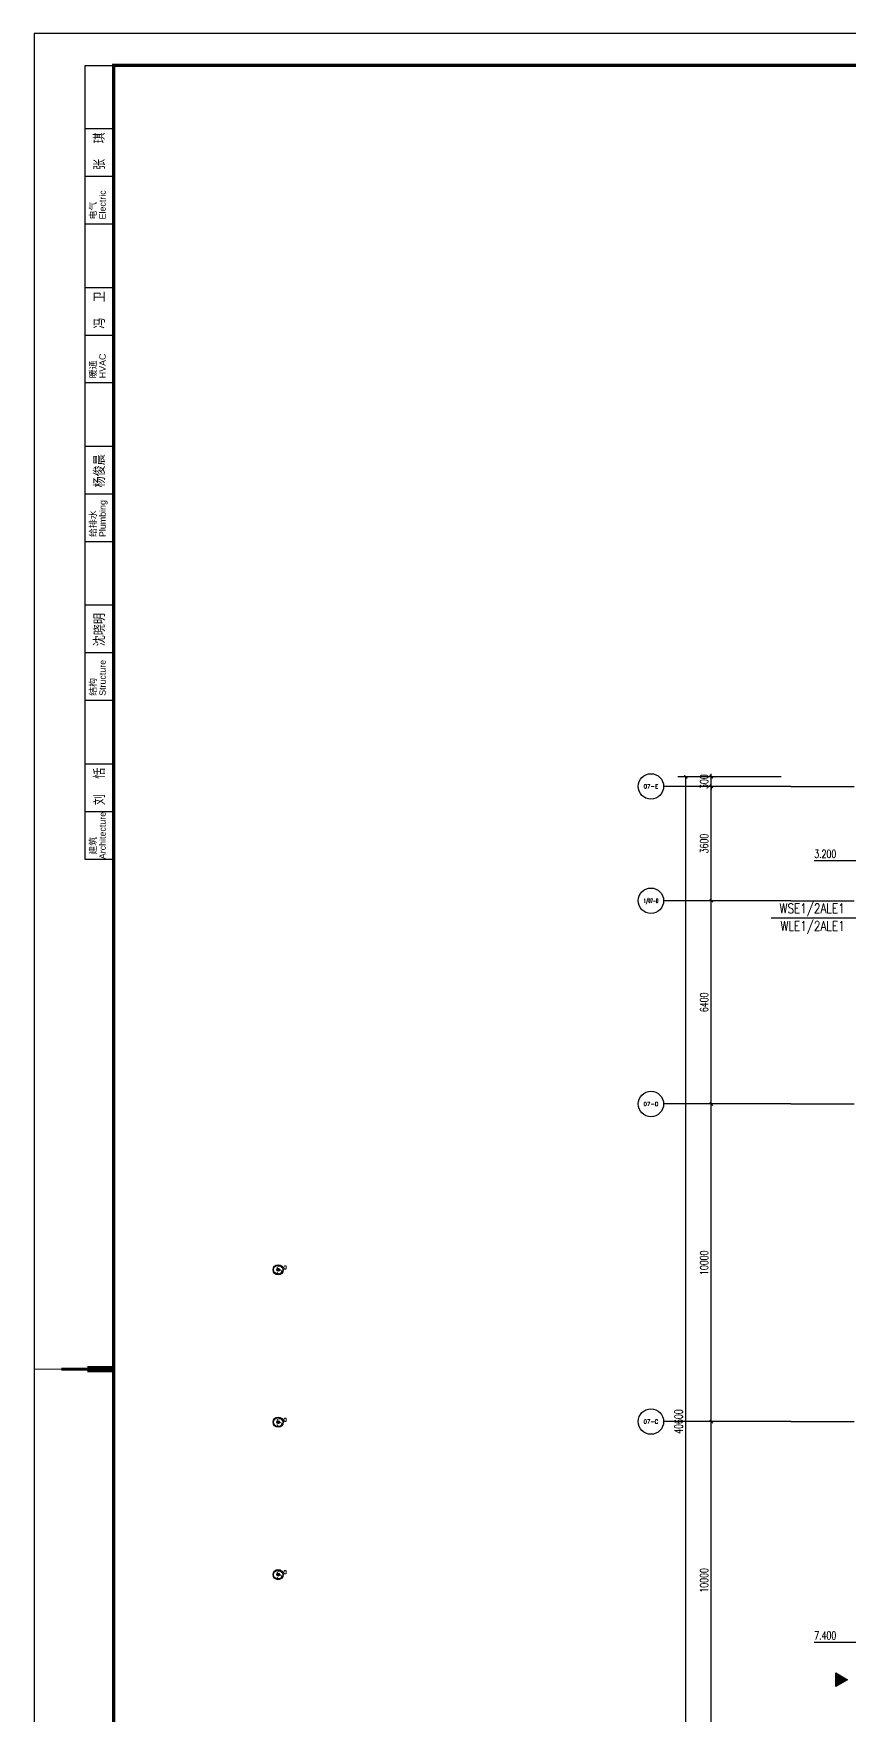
# Model space of a CAD drawing. Extents: x -621157 to 1764546, y -106808 to 741893.
# Drawn here: x -25247 to 426, y 110750 to 163701 of the extents above; entities that cross this region are included whole.
import ezdxf
from ezdxf.enums import TextEntityAlignment as Align

# ---------------------------------------------------------------- set-up
doc = ezdxf.new("R2010")
doc.units = 0
doc.header["$LTSCALE"] = 1000
doc.header["$MEASUREMENT"] = 0
doc.linetypes.add('XREF-A-101-平面图_t3$0$DOTE', pattern=[2.42, 2, -0.2, 0.02, -0.2])
for name, color, linetype in [('0-底图', 7, 'Continuous'), ('A0-Verital$0$TK-WHITE', 7, 'Continuous'), ('AXIS_TEXT', 7, 'Continuous'), ('SIG_TEXT', 2, 'Continuous'), ('WIRE-照明', 4, 'Continuous'), ('XREF-A-101-平面图_t3$0$A-DIM_ELEV', 8, 'Continuous'), ('XREF-A-101-平面图_t3$0$A-DOTE', 8, 'Continuous'), ('XREF-A-101-平面图_t3$0$AXIS', 8, 'Continuous'), ('XREF-A-101-平面图_t3$0$PUB_HATCH', 8, 'Continuous'), ('XREF-A-101-平面图_t3$0$PUB_TEXT', 8, 'Continuous'), ('控制系统', 6, 'Continuous')]:
    doc.layers.add(name, color=color, linetype=linetype)
doc.styles.add('_TEL_DIM', font='SIMPLEX', dxfattribs={"width": 0.8, "height": 3.5, "bigfont": 'HZTXT'})
doc.styles.add('A0-Verital$0$TK-HZ', font='romans.shx', dxfattribs={"bigfont": 'hztxt.shx'})
doc.styles.add('A0-Verital$0$TK_Arial', font='arial.ttf')
doc.styles.add('A0-Verital$0$TK_宋体', font='STZHONGS.TTF')
doc.styles.add('COMPLEX', font='COMPLEX')
doc.styles.add('DIM_FONT', font='ROMANS', dxfattribs={"width": 0.8, "bigfont": 'HZDXC'})
doc.styles.add('XREF-A-101-平面图_t3$0$A-AXIS-LABEL', font='COMPLEX', dxfattribs={"bigfont": 'GBCBIG'})
doc.styles.add('XREF-A-101-平面图_t3$0$A-DIM_T3', font='SIMPLEX', dxfattribs={"width": 0.705882, "bigfont": 'GBCBIG'})
doc.styles.add('XREF-A-101-平面图_t3$0$A-STANDARD', font='SIMPLEX', dxfattribs={"bigfont": 'GBCBIG'})
doc.dimstyles.new('XREF-A-101-平面图_t3$0$A-DIM-100', dxfattribs={"dimscale": 100, "dimtxt": 2.55, "dimasz": 1, "dimexe": 2.5, "dimexo": 3, "dimgap": 1, "dimtad": 1, "dimdec": 0, "dimzin": 0, "dimdsep": 46, "dimtxsty": 'XREF-A-101-平面图_t3$0$A-DIM_T3', "dimblk": 'XREF-A-101-平面图_t3$0$_ArchTick', "dimcen": 0.09, "dimclrt": 7, "dimazin": 2, "dimtfac": 1, "dimtdec": 0, "dimtix": 1, "dimtmove": 2, "dimatfit": 3, "dimfxl": 0, "dimtolj": 1, "dimtzin": 0, "dimarcsym": 0})

# ---------------------------------------------------------------- blocks, each defined once
blk = doc.blocks.new('XREF-A-101-平面图_t3$0$_ArchTick')
at = {"color": 0, "linetype": 'ByBlock', "const_width": 0.4}
blk.add_lwpolyline([(-0.5, -0.5), (0.5, 0.5)], dxfattribs=at)
blk = doc.blocks.new('*D25427')
at = {"layer": 'Defpoints', "color": 0}
for p in [(-5800, 20000), (-3300, 20000), (-3300, 10000)]:
    blk.add_point(p, dxfattribs=at)
at = {"layer": 'XREF-A-101-平面图_t3$0$AXIS', "color": 0, "lineweight": -2}
for p, q in [((-3600, 20000), (-6050, 20000)), ((-5800, 10000), (-5800, 20000)), ((-3600, 10000), (-6050, 10000))]:
    blk.add_line(p, q, dxfattribs=at)
at = {"layer": 'XREF-A-101-平面图_t3$0$AXIS', "color": 0, "linetype": 'ByBlock', "lineweight": -2, "xscale": 100, "yscale": 100, "zscale": 100}
for p, rotation in [((-5800, 20000), 90), ((-5800, 10000), 270)]:
    blk.add_blockref('XREF-A-101-平面图_t3$0$_ArchTick', p, dxfattribs=dict(at, rotation=rotation))
at = {"layer": 'XREF-A-101-平面图_t3$0$AXIS', "color": 7, "insert": (-6028, 15000), "char_height": 255, "attachment_point": 5, "rotation": 90, "style": 'XREF-A-101-平面图_t3$0$A-DIM_T3'}
blk.add_mtext('\\A1;10000', dxfattribs=at)
blk = doc.blocks.new('*D25428')
at = {"layer": 'Defpoints', "color": 0}
for p in [(-5800, 30000), (-3300, 30000), (-3300, 20000)]:
    blk.add_point(p, dxfattribs=at)
at = {"layer": 'XREF-A-101-平面图_t3$0$AXIS', "color": 0, "lineweight": -2}
for p, q in [((-3600, 30000), (-6050, 30000)), ((-5800, 20000), (-5800, 30000)), ((-3600, 20000), (-6050, 20000))]:
    blk.add_line(p, q, dxfattribs=at)
at = {"layer": 'XREF-A-101-平面图_t3$0$AXIS', "color": 0, "linetype": 'ByBlock', "lineweight": -2, "xscale": 100, "yscale": 100, "zscale": 100}
for p, rotation in [((-5800, 30000), 90), ((-5800, 20000), 270)]:
    blk.add_blockref('XREF-A-101-平面图_t3$0$_ArchTick', p, dxfattribs=dict(at, rotation=rotation))
at = {"layer": 'XREF-A-101-平面图_t3$0$AXIS', "color": 7, "insert": (-6028, 25000), "char_height": 255, "attachment_point": 5, "rotation": 90, "style": 'XREF-A-101-平面图_t3$0$A-DIM_T3'}
blk.add_mtext('\\A1;10000', dxfattribs=at)
blk = doc.blocks.new('*D25429')
at = {"layer": 'Defpoints', "color": 0}
for p in [(-5800, 36400), (-3300, 36400), (-3300, 30000)]:
    blk.add_point(p, dxfattribs=at)
at = {"layer": 'XREF-A-101-平面图_t3$0$AXIS', "color": 0, "lineweight": -2}
for p, q in [((-3600, 36400), (-6050, 36400)), ((-5800, 30000), (-5800, 36400)), ((-3600, 30000), (-6050, 30000))]:
    blk.add_line(p, q, dxfattribs=at)
at = {"layer": 'XREF-A-101-平面图_t3$0$AXIS', "color": 0, "linetype": 'ByBlock', "lineweight": -2, "xscale": 100, "yscale": 100, "zscale": 100}
for p, rotation in [((-5800, 36400), 90), ((-5800, 30000), 270)]:
    blk.add_blockref('XREF-A-101-平面图_t3$0$_ArchTick', p, dxfattribs=dict(at, rotation=rotation))
at = {"layer": 'XREF-A-101-平面图_t3$0$AXIS', "color": 7, "insert": (-6028, 33200), "char_height": 255, "attachment_point": 5, "rotation": 90, "style": 'XREF-A-101-平面图_t3$0$A-DIM_T3'}
blk.add_mtext('\\A1;6400', dxfattribs=at)
blk = doc.blocks.new('*D25430')
at = {"layer": 'Defpoints', "color": 0}
for p in [(-5800, 40000), (-3300, 40000), (-3300, 36400)]:
    blk.add_point(p, dxfattribs=at)
at = {"layer": 'XREF-A-101-平面图_t3$0$AXIS', "color": 0, "lineweight": -2}
for p, q in [((-3600, 40000), (-6050, 40000)), ((-5800, 36400), (-5800, 40000)), ((-3600, 36400), (-6050, 36400))]:
    blk.add_line(p, q, dxfattribs=at)
at = {"layer": 'XREF-A-101-平面图_t3$0$AXIS', "color": 0, "linetype": 'ByBlock', "lineweight": -2, "xscale": 100, "yscale": 100, "zscale": 100}
for p, rotation in [((-5800, 40000), 90), ((-5800, 36400), 270)]:
    blk.add_blockref('XREF-A-101-平面图_t3$0$_ArchTick', p, dxfattribs=dict(at, rotation=rotation))
at = {"layer": 'XREF-A-101-平面图_t3$0$AXIS', "color": 7, "insert": (-6028, 38200), "char_height": 255, "attachment_point": 5, "rotation": 90, "style": 'XREF-A-101-平面图_t3$0$A-DIM_T3'}
blk.add_mtext('\\A1;3600', dxfattribs=at)
blk = doc.blocks.new('*D25431')
at = {"layer": 'Defpoints', "color": 0}
for p in [(-5800, 40300), (-3300, 40300), (-3300, 40000)]:
    blk.add_point(p, dxfattribs=at)
at = {"layer": 'XREF-A-101-平面图_t3$0$AXIS', "color": 0, "lineweight": -2}
for p, q in [((-3600, 40300), (-6050, 40300)), ((-5800, 40300), (-5800, 40400)), ((-5800, 40000), (-5800, 40300)), ((-3600, 40000), (-6050, 40000)), ((-5800, 40000), (-5800, 39900))]:
    blk.add_line(p, q, dxfattribs=at)
at = {"layer": 'XREF-A-101-平面图_t3$0$AXIS', "color": 0, "linetype": 'ByBlock', "lineweight": -2, "xscale": 100, "yscale": 100, "zscale": 100}
for p, rotation in [((-5800, 40300), 270), ((-5800, 40000), 90)]:
    blk.add_blockref('XREF-A-101-平面图_t3$0$_ArchTick', p, dxfattribs=dict(at, rotation=rotation))
at = {"layer": 'XREF-A-101-平面图_t3$0$AXIS', "color": 7, "insert": (-6028, 40150), "char_height": 255, "attachment_point": 5, "rotation": 90, "style": 'XREF-A-101-平面图_t3$0$A-DIM_T3'}
blk.add_mtext('\\A1;300', dxfattribs=at)
blk = doc.blocks.new('_AXISO')
blk.add_circle((0, 0), 0.5)
at = {"layer": 'AXIS_TEXT', "style": 'COMPLEX'}
blk.add_attdef('A', text='', height=0.56, dxfattribs=at).set_placement((-0.25, -0.28), (0.25, -0.28), align=Align.FIT)
blk = doc.blocks.new('*D25433')
at = {"layer": 'Defpoints', "color": 0}
for p in [(-6600, 40300), (-3300, 40300), (-3300, -300)]:
    blk.add_point(p, dxfattribs=at)
at = {"layer": 'XREF-A-101-平面图_t3$0$AXIS', "color": 0, "lineweight": -2}
for p, q in [((-3600, 40300), (-6850, 40300)), ((-6600, -300), (-6600, 40300)), ((-3600, -300), (-6850, -300))]:
    blk.add_line(p, q, dxfattribs=at)
at = {"layer": 'XREF-A-101-平面图_t3$0$AXIS', "color": 0, "linetype": 'ByBlock', "lineweight": -2, "xscale": 100, "yscale": 100, "zscale": 100}
for p, rotation in [((-6600, 40300), 90), ((-6600, -300), 270)]:
    blk.add_blockref('XREF-A-101-平面图_t3$0$_ArchTick', p, dxfattribs=dict(at, rotation=rotation))
at = {"layer": 'XREF-A-101-平面图_t3$0$AXIS', "color": 7, "insert": (-6828, 20000), "char_height": 255, "attachment_point": 5, "rotation": 90, "style": 'XREF-A-101-平面图_t3$0$A-DIM_T3'}
blk.add_mtext('\\A1;40600', dxfattribs=at)
blk = doc.blocks.new('XREF-A-101-平面图_t3$0$bz1')
at = {"layer": 'XREF-A-101-平面图_t3$0$PUB_HATCH'}
h = blk.add_hatch(color=1, dxfattribs=at)
h.dxf.hatch_style = 1
h.paths.add_polyline_path([(4866032, -641203), (4865818, -641573), (4866245, -641573)])
at = {"layer": 'XREF-A-101-平面图_t3$0$PUB_TEXT', "color": 1}
blk.add_lwpolyline([(4866032, -641203), (4865818, -641573), (4866245, -641573)], close=True, dxfattribs=at)
blk = doc.blocks.new('XREF-A-101-平面图_t3$0$G$C34B60025')
at = {"xscale": -1, "rotation": 270}
blk.add_blockref('XREF-A-101-平面图_t3$0$bz1', (639594, -4894060), dxfattribs=at)
blk = doc.blocks.new('A0-Verital$0$A$C53BD7355')
at = {"layer": 'A0-Verital$0$TK-WHITE'}
for points, const_width in [([(-29800, 42050), (-27300, 42050)], 35), ([(-27300, 42050), (-28950, 42050)], 100), ([(-27300, 42050), (-28125, 42050)], 200)]:
    blk.add_lwpolyline(points, dxfattribs=dict(at, const_width=const_width))
blk = doc.blocks.new('A0-Verital$0$TK-LeftTop-Sign')
at = {"layer": 'A0-Verital$0$TK-WHITE'}
for p, q in [((-900, -25000), (-900, 0)), ((-900, 0), (0, 0)), ((0, -2000), (-900, -2000)), ((0, -3500), (-900, -3500)), ((0, -5000), (-900, -5000)), ((0, -7000), (-900, -7000)), ((0, -8500), (-900, -8500)), ((0, -10000), (-900, -10000)), ((0, -12000), (-900, -12000)), ((0, -13500), (-900, -13500)), ((0, -15000), (-900, -15000)), ((0, -17000), (-900, -17000)), ((0, -18500), (-900, -18500)), ((0, -20000), (-900, -20000)), ((0, -22000), (-900, -22000)), ((0, -23500), (-900, -23500)), ((0, -25000), (-900, -25000))]:
    blk.add_line(p, q, dxfattribs=at)
for s, style, p in [('Electric', 'A0-Verital$0$TK_Arial', (-250, -4850)), ('电气', 'A0-Verital$0$TK_宋体', (-550, -4850)), ('暖通', 'A0-Verital$0$TK_宋体', (-550, -9850)), ('HVAC', 'A0-Verital$0$TK_Arial', (-250, -9850)), ('Plumbing', 'A0-Verital$0$TK_Arial', (-250, -14850)), ('给排水', 'A0-Verital$0$TK_宋体', (-550, -14850)), ('Structure', 'A0-Verital$0$TK_Arial', (-250, -19850)), ('结构', 'A0-Verital$0$TK_宋体', (-550, -19850)), ('Architecture', 'A0-Verital$0$TK_Arial', (-250, -24993)), ('建筑', 'A0-Verital$0$TK_宋体', (-550, -24850))]:
    blk.add_text(s, height=200, rotation=90, dxfattribs=dict(at, style=style)).set_placement(p)
at = {"layer": 'A0-Verital$0$TK-WHITE', "style": 'A0-Verital$0$TK-HZ'}
for tag, p in [('ELECTRIC', (-271, -3290)), ('HVAC', (-271, -8290)), ('PLUMBING', (-271, -13290)), ('STRUCTURE', (-271, -18290)), ('ARCHITECTURE', (-271, -23290))]:
    blk.add_attdef(tag, p, '', height=350, rotation=90, dxfattribs=at)
blk = doc.blocks.new('A0-Verital')
blk.add_lwpolyline([(118900, 84100), (0, 84100), (0, 0), (118900, 0)], close=True)
at = {"const_width": 100}
blk.add_lwpolyline([(2500, 83100), (117900, 83100), (117900, 1000), (2500, 1000)], close=True, dxfattribs=at)
blk.add_blockref('A0-Verital$0$A$C53BD7355', (29800, 0))
blk.add_blockref('A0-Verital$0$TK-LeftTop-Sign', (2500, 83100)).add_auto_attribs({'ELECTRIC': '张  琪', 'HVAC': '冯  卫', 'PLUMBING': '杨俊晨', 'STRUCTURE': '沈晓明', 'ARCHITECTURE': '刘  恬'})
blk = doc.blocks.new('SS')
at = {"layer": '控制系统'}
for p, q in [((351296, 52793), (351149, 52793)), ((351290, 52821), (351155, 52765)), ((351155, 52821), (351290, 52765)), ((351171, 52844), (351275, 52741)), ((351275, 52844), (351171, 52741)), ((351195, 52860), (351251, 52725)), ((351251, 52860), (351195, 52725)), ((351223, 52866), (351223, 52719))]:
    blk.add_line(p, q, dxfattribs=at)
for radius in [303, 272, 83.5, 73.3]:
    blk.add_circle((351223, 52793), radius, dxfattribs=at)
at = {"color": 7, "style": '_TEL_DIM', "width": 0.8}
blk.add_text('s', height=673, dxfattribs=at).set_placement((351098, 52554))
at = {"layer": 'SIG_TEXT', "style": 'DIM_FONT', "width": 0.75}
blk.add_text('a', height=300, dxfattribs=at).set_placement((351535, 52835))
blk = doc.blocks.new('XREF-A-101-平面图_t3$0$轴网(2)')
at = {"layer": 'XREF-A-101-平面图_t3$0$A-DOTE', "linetype": 'XREF-A-101-平面图_t3$0$DOTE'}
for p, q in [((-3300, 40000), (69800, 40000)), ((-3300, 36400), (10380.6, 36400)), ((-3300, 30000), (69800, 30000)), ((-3300, 20000), (69800, 20000))]:
    blk.add_line(p, q, dxfattribs=at)
at = {"layer": 'XREF-A-101-平面图_t3$0$AXIS'}
for p, q in [((-3300, 40000), (-7300, 40000)), ((-3300, 36400), (-7300, 36400)), ((-3300, 30000), (-7300, 30000)), ((-3300, 20000), (-7300, 20000))]:
    blk.add_line(p, q, dxfattribs=at)
ref = blk.add_blockref('_AXISO', (-7700, 40000), dxfattribs=dict(at, xscale=800, yscale=800, zscale=800))
ref.add_attrib('A', '07-E', dxfattribs={"color": 7, "height": 124.79, "style": 'XREF-A-101-平面图_t3$0$A-AXIS-LABEL', "width": 0.95122}).set_placement((-7931.7, 39937.6), (-7468.3, 39937.6), align=Align.FIT)
ref = blk.add_blockref('_AXISO', (-7700, 36400), dxfattribs=dict(at, xscale=800, yscale=800, zscale=800))
ref.add_attrib('A', '1/07-D', dxfattribs={"color": 7, "height": 128.68, "style": 'XREF-A-101-平面图_t3$0$A-AXIS-LABEL', "width": 0.628906}).set_placement((-7931.2, 36335.7), (-7468.8, 36335.7), align=Align.FIT)
ref = blk.add_blockref('_AXISO', (-7700, 30000), dxfattribs=dict(at, xscale=800, yscale=800, zscale=800))
ref.add_attrib('A', '07-D', dxfattribs={"color": 7, "height": 123.31, "style": 'XREF-A-101-平面图_t3$0$A-AXIS-LABEL', "width": 0.951807}).set_placement((-7931.9, 29938.3), (-7468.1, 29938.3), align=Align.FIT)
ref = blk.add_blockref('_AXISO', (-7700, 20000), dxfattribs=dict(at, xscale=800, yscale=800, zscale=800))
ref.add_attrib('A', '07-C', dxfattribs={"color": 7, "height": 126.3, "style": 'XREF-A-101-平面图_t3$0$A-AXIS-LABEL', "width": 0.950617}).set_placement((-7931.5, 19936.9), (-7468.5, 19936.9), align=Align.FIT)
for p1, p2, distance, picture, middle in [((-3300, -300), (-3300, 40300), 3300, '*D25433', (-6827.5, 20000)), ((-3300, 40000), (-3300, 40300), 2500, '*D25431', (-6027.5, 40150)), ((-3300, 36400), (-3300, 40000), 2500, '*D25430', (-6027.5, 38200)), ((-3300, 30000), (-3300, 36400), 2500, '*D25429', (-6027.5, 33200)), ((-3300, 20000), (-3300, 30000), 2500, '*D25428', (-6027.5, 25000)), ((-3300, 10000), (-3300, 20000), 2500, '*D25427', (-6027.5, 15000))]:
    dim = blk.add_aligned_dim(p1=p1, p2=p2, distance=distance, dimstyle='XREF-A-101-平面图_t3$0$A-DIM-100', dxfattribs=at)
    dim.commit()
    dim.dimension.update_dxf_attribs({"geometry": picture, "text_midpoint": middle})
blk = doc.blocks.new('XREF-A-101-平面图_t3')
at = {"layer": 'XREF-A-101-平面图_t3$0$A-DIM_ELEV'}
for p, q in [((199200, 137658), (197440, 137658)), ((199200, 113048), (197440, 113048))]:
    blk.add_line(p, q, dxfattribs=at)
blk.add_blockref('XREF-A-101-平面图_t3$0$G$C34B60025', (200100, 139900))
at = {"layer": 'XREF-A-101-平面图_t3$0$A-DOTE'}
blk.add_blockref('XREF-A-101-平面图_t3$0$轴网(2)', (200000, 100000), dxfattribs=at)
at = {"layer": 'XREF-A-101-平面图_t3$0$A-DIM_ELEV', "color": 7, "style": 'XREF-A-101-平面图_t3$0$A-STANDARD', "width": 0.705882}
for s, p in [('3.200', (197440, 137748)), ('7.400', (197440, 113138))]:
    blk.add_text(s, height=255, dxfattribs=at).set_placement(p)

msp = doc.modelspace()

# ---------------------------------------------------------------- block references
at = {"layer": '0-底图'}
msp.add_blockref('XREF-A-101-平面图_t3', (-198119, 0), dxfattribs=at)
at = {"layer": 'WIRE-照明', "xscale": 0.528, "yscale": 0.528, "zscale": 0.528}
for p in [(-202998, 96906), (-202998, 92106), (-202998, 87306)]:
    msp.add_blockref('SS', p, dxfattribs=at)

# ---------------------------------------------------------------- next in the draw order: linework, layer by layer
at = {"layer": 'SIG_TEXT', "color": 2}
msp.add_lwpolyline([(-2033, 135864), (5928, 135864)], dxfattribs=at)

# ---------------------------------------------------------------- next in the draw order: block references
msp.add_blockref('A0-Verital', (-25230, 79601))

# ---------------------------------------------------------------- next in the draw order: texts
at = {"layer": 'SIG_TEXT', "color": 1, "style": 'DIM_FONT', "width": 0.8}
for s, p in [('WSE1/2ALE1', (278, 136009)), ('WLE1/2ALE1', (278, 135456))]:
    msp.add_text(s, height=300, dxfattribs=at).set_placement(p, align=Align.RIGHT)

doc.saveas('drawing.dxf')
